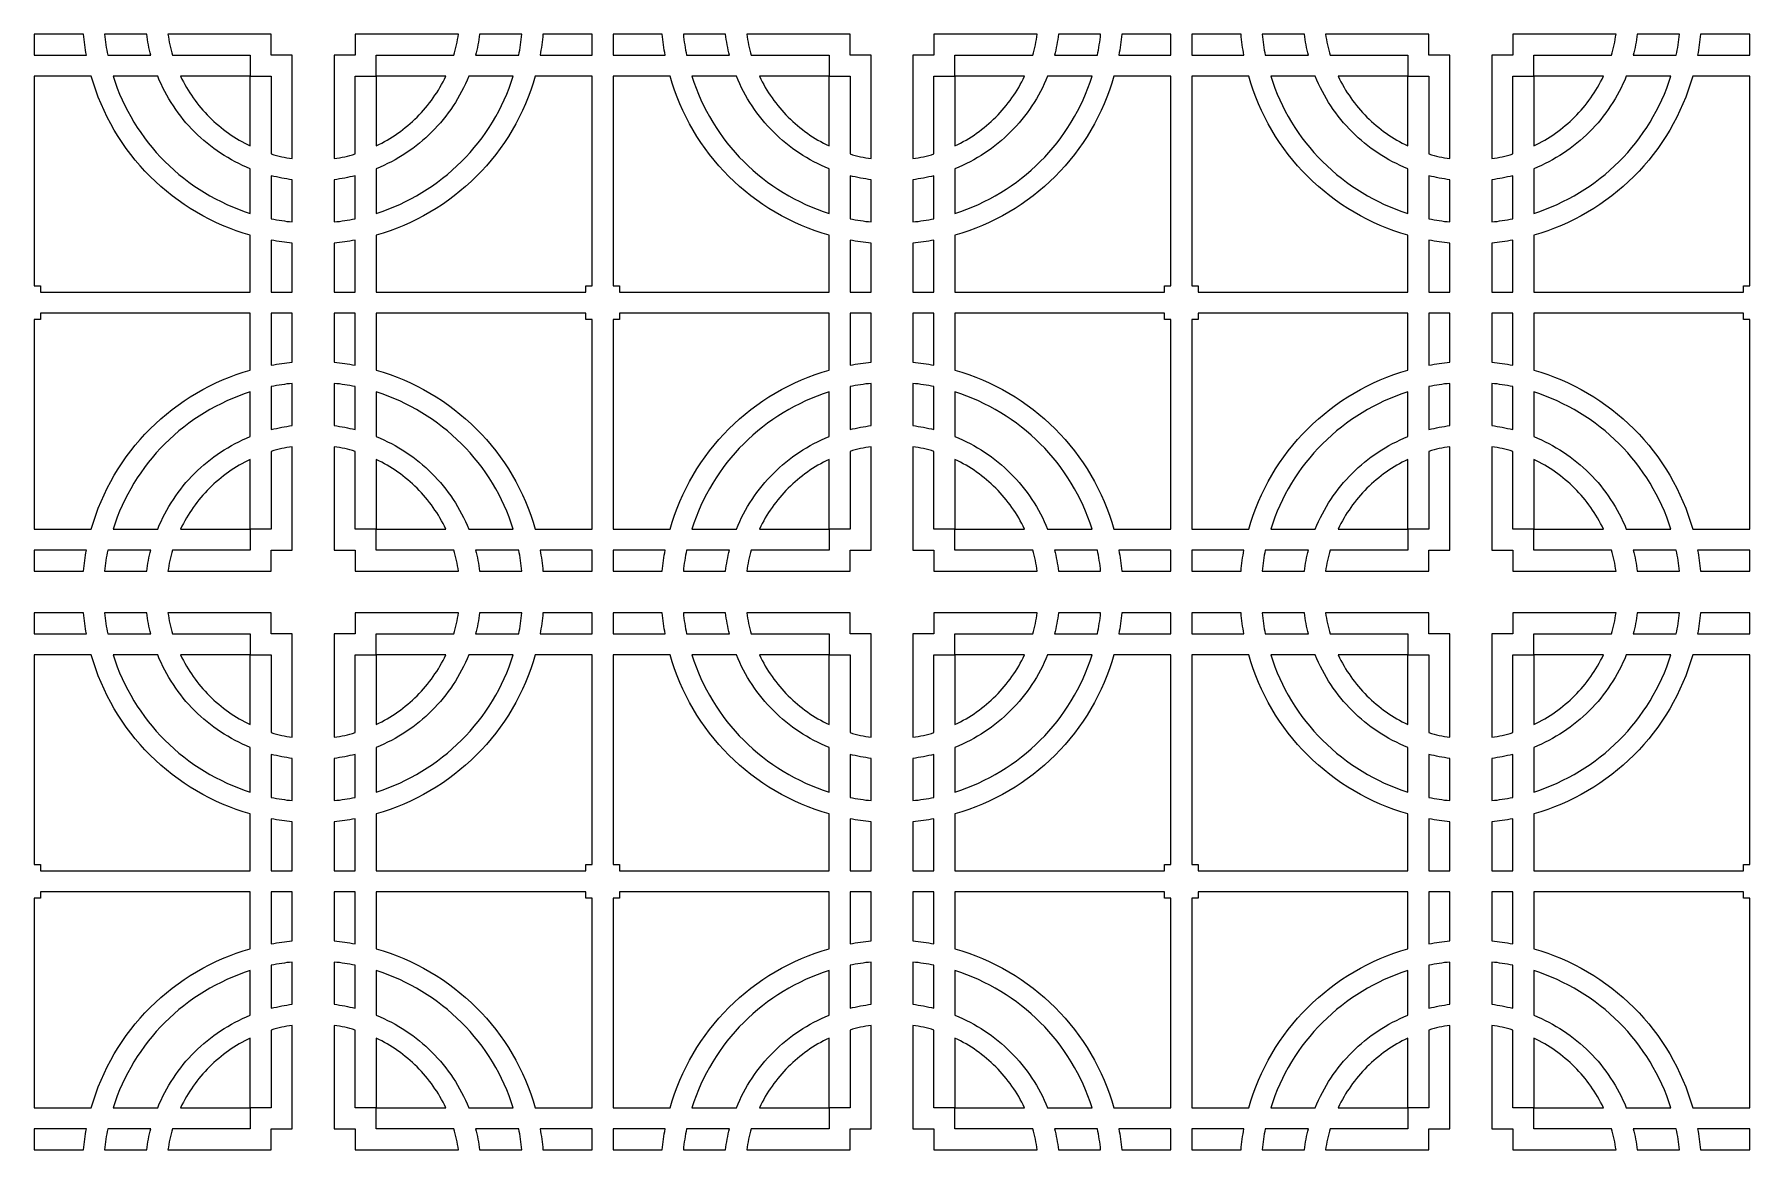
# Model space of a CAD drawing. Extents: x -89 to 89, y -48 to 48.
# Drawn here: x -89.45 to -48.55, y -27.1 to -0.5 of the extents above; entities that cross this region are included whole.
import ezdxf

# ---------------------------------------------------------------- set-up
doc = ezdxf.new("R2010")
doc.units = 0

msp = doc.modelspace()

# ---------------------------------------------------------------- linework, layer by layer
at = {"layer": 'MATERIAL3'}
for points in [[(-88.277226, -0.5), (-89.45, -0.5), (-89.45, -0.5), (-89.45, -1), (-89.45, -1), (-88.208327, -1), (-88.208327, -1, -0.0114755), (-88.248515, -0.750791, -0.0114755)], [(-87.698979, -1), (-86.672983, -1), (-86.672983, -1, -0.0159204), (-86.728767, -0.751523, -0.0159204), (-86.768627, -0.5), (-87.774937, -0.5), (-87.774937, -0.5, 0.0126495), (-87.743284, -0.750961, 0.0126495)], [(-83.8, -0.5), (-86.264102, -0.5), (-86.264102, -0.5, 0.0183026), (-86.218256, -0.752014, 0.0183026), (-86.154102, -1), (-84.3, -1), (-84.3, -1), (-84.3, -1.5), (-84.3, -1.5), (-83.8, -1.5), (-83.8, -1.5), (-83.8, -3.354102), (-83.8, -3.354102, 0.0183026), (-83.552014, -3.418256, 0.0183026), (-83.3, -3.464102), (-83.3, -1), (-83.3, -1), (-83.8, -1), (-83.8, -1), (-83.8, -0.5)], [(-81.3, -1.5), (-81.3, -1), (-81.3, -1), (-79.445898, -1), (-79.445898, -1, 0.0183026), (-79.381744, -0.752014, 0.0183026), (-79.335898, -0.5), (-81.8, -0.5), (-81.8, -0.5), (-81.8, -1), (-81.8, -1), (-82.3, -1), (-82.3, -1), (-82.3, -3.464102), (-82.3, -3.464102, 0.0183026), (-82.047986, -3.418256, 0.0183026), (-81.8, -3.354102), (-81.8, -1.5), (-81.8, -1.5), (-81.3, -1.5)], [(-77.825063, -0.5), (-78.831373, -0.5), (-78.831373, -0.5, -0.0159204), (-78.871233, -0.751523, -0.0159204), (-78.927017, -1), (-77.901021, -1), (-77.901021, -1, 0.0126495), (-77.856716, -0.750961, 0.0126495)], [(-77.391673, -1), (-76.15, -1), (-76.15, -1), (-76.15, -0.5), (-76.15, -0.5), (-77.322774, -0.5), (-77.322774, -0.5, -0.0114755), (-77.351485, -0.750791, -0.0114755)], [(-74.477226, -0.5), (-75.65, -0.5), (-75.65, -0.5), (-75.65, -1), (-75.65, -1), (-74.408327, -1), (-74.408327, -1, -0.0114755), (-74.448515, -0.750791, -0.0114755)], [(-73.898979, -1), (-72.872983, -1), (-72.872983, -1, -0.0159204), (-72.928767, -0.751523, -0.0159204), (-72.968627, -0.5), (-73.974937, -0.5), (-73.974937, -0.5, 0.0126495), (-73.943284, -0.750961, 0.0126495)], [(-70, -0.5), (-72.464102, -0.5), (-72.464102, -0.5, 0.0183026), (-72.418256, -0.752014, 0.0183026), (-72.354102, -1), (-70.5, -1), (-70.5, -1), (-70.5, -1.5), (-70.5, -1.5), (-70, -1.5), (-70, -1.5), (-70, -3.354102), (-70, -3.354102, 0.0183026), (-69.752014, -3.418256, 0.0183026), (-69.5, -3.464102), (-69.5, -1), (-69.5, -1), (-70, -1), (-70, -1), (-70, -0.5)], [(-67.5, -1.5), (-67.5, -1), (-67.5, -1), (-65.645898, -1), (-65.645898, -1, 0.0183026), (-65.581744, -0.752014, 0.0183026), (-65.535898, -0.5), (-68, -0.5), (-68, -0.5), (-68, -1), (-68, -1), (-68.5, -1), (-68.5, -1), (-68.5, -3.464102), (-68.5, -3.464102, 0.0183026), (-68.247986, -3.418256, 0.0183026), (-68, -3.354102), (-68, -1.5), (-68, -1.5), (-67.5, -1.5)], [(-64.025063, -0.5), (-65.031373, -0.5), (-65.031373, -0.5, -0.0159204), (-65.071233, -0.751523, -0.0159204), (-65.127017, -1), (-64.101021, -1), (-64.101021, -1, 0.0126495), (-64.056716, -0.750961, 0.0126495)], [(-63.591673, -1), (-62.35, -1), (-62.35, -1), (-62.35, -0.5), (-62.35, -0.5), (-63.522774, -0.5), (-63.522774, -0.5, -0.0114755), (-63.551485, -0.750791, -0.0114755)], [(-60.677226, -0.5), (-61.85, -0.5), (-61.85, -0.5), (-61.85, -1), (-61.85, -1), (-60.608327, -1), (-60.608327, -1, -0.0114755), (-60.648515, -0.750791, -0.0114755)], [(-60.098979, -1), (-59.072983, -1), (-59.072983, -1, -0.0159204), (-59.128767, -0.751523, -0.0159204), (-59.168627, -0.5), (-60.174937, -0.5), (-60.174937, -0.5, 0.0126495), (-60.143284, -0.750961, 0.0126495)], [(-56.2, -0.5), (-58.664102, -0.5), (-58.664102, -0.5, 0.0183026), (-58.618256, -0.752014, 0.0183026), (-58.554102, -1), (-56.7, -1), (-56.7, -1), (-56.7, -1.5), (-56.7, -1.5), (-56.2, -1.5), (-56.2, -1.5), (-56.2, -3.354102), (-56.2, -3.354102, 0.0183026), (-55.952014, -3.418256, 0.0183026), (-55.7, -3.464102), (-55.7, -1), (-55.7, -1), (-56.2, -1), (-56.2, -1), (-56.2, -0.5)], [(-53.7, -1.5), (-53.7, -1), (-53.7, -1), (-51.845898, -1), (-51.845898, -1, 0.0183026), (-51.781744, -0.752014, 0.0183026), (-51.735898, -0.5), (-54.2, -0.5), (-54.2, -0.5), (-54.2, -1), (-54.2, -1), (-54.7, -1), (-54.7, -1), (-54.7, -3.464102), (-54.7, -3.464102, 0.0183026), (-54.447986, -3.418256, 0.0183026), (-54.2, -3.354102), (-54.2, -1.5), (-54.2, -1.5), (-53.7, -1.5)], [(-50.225063, -0.5), (-51.231373, -0.5), (-51.231373, -0.5, -0.0159204), (-51.271233, -0.751523, -0.0159204), (-51.327017, -1), (-50.301021, -1), (-50.301021, -1, 0.0126495), (-50.256716, -0.750961, 0.0126495)], [(-49.791673, -1), (-48.55, -1), (-48.55, -1), (-48.55, -0.5), (-48.55, -0.5), (-49.722774, -0.5), (-49.722774, -0.5, -0.0114755), (-49.751485, -0.750791, -0.0114755)], [(-84.3, -5.291503, -0.127985), (-86.689087, -3.889087, -0.127985), (-88.091503, -1.5), (-89.45, -1.5), (-89.45, -1.5), (-89.45, -6.5), (-89.45, -6.5), (-89.3, -6.5), (-89.3, -6.5), (-89.3, -6.65), (-89.3, -6.65), (-84.3, -6.65), (-84.3, -6.65), (-84.3, -5.291503)], [(-84.3, -4.769696), (-84.3, -3.708099), (-84.3, -3.708099, -0.100588), (-85.628427, -2.828427, -0.100588), (-86.508099, -1.5), (-87.569696, -1.5), (-87.569696, -1.5, 0.120758), (-86.335534, -3.535534, 0.120758)], [(-84.3, -1.5), (-85.962278, -1.5), (-85.962278, -1.5, 0.0858316), (-85.274874, -2.474874, 0.0858316), (-84.3, -3.162278), (-84.3, -1.5)], [(-76.15, -1.5), (-77.508497, -1.5), (-77.508497, -1.5, -0.127985), (-78.910913, -3.889087, -0.127985), (-81.3, -5.291503), (-81.3, -6.65), (-81.3, -6.65), (-76.3, -6.65), (-76.3, -6.65), (-76.3, -6.5), (-76.3, -6.5), (-76.15, -6.5), (-76.15, -6.5), (-76.15, -1.5)], [(-81.3, -4.769696, 0.120758), (-79.264466, -3.535534, 0.120758), (-78.030304, -1.5), (-79.091901, -1.5), (-79.091901, -1.5, -0.100588), (-79.971573, -2.828427, -0.100588), (-81.3, -3.708099), (-81.3, -4.769696)], [(-81.3, -1.5), (-81.3, -3.162278), (-81.3, -3.162278, 0.0858316), (-80.325126, -2.474874, 0.0858316), (-79.637722, -1.5), (-81.3, -1.5)], [(-70.5, -5.291503, -0.127985), (-72.889087, -3.889087, -0.127985), (-74.291503, -1.5), (-75.65, -1.5), (-75.65, -1.5), (-75.65, -6.5), (-75.65, -6.5), (-75.5, -6.5), (-75.5, -6.5), (-75.5, -6.65), (-75.5, -6.65), (-70.5, -6.65), (-70.5, -6.65), (-70.5, -5.291503)], [(-70.5, -4.769696), (-70.5, -3.708099), (-70.5, -3.708099, -0.100588), (-71.828427, -2.828427, -0.100588), (-72.708099, -1.5), (-73.769696, -1.5), (-73.769696, -1.5, 0.120758), (-72.535534, -3.535534, 0.120758)], [(-70.5, -1.5), (-72.162278, -1.5), (-72.162278, -1.5, 0.0858316), (-71.474874, -2.474874, 0.0858316), (-70.5, -3.162278), (-70.5, -1.5)], [(-62.35, -1.5), (-63.708497, -1.5), (-63.708497, -1.5, -0.127985), (-65.110913, -3.889087, -0.127985), (-67.5, -5.291503), (-67.5, -6.65), (-67.5, -6.65), (-62.5, -6.65), (-62.5, -6.65), (-62.5, -6.5), (-62.5, -6.5), (-62.35, -6.5), (-62.35, -6.5), (-62.35, -1.5)], [(-67.5, -4.769696, 0.120758), (-65.464466, -3.535534, 0.120758), (-64.230304, -1.5), (-65.291901, -1.5), (-65.291901, -1.5, -0.100588), (-66.171573, -2.828427, -0.100588), (-67.5, -3.708099), (-67.5, -4.769696)], [(-67.5, -1.5), (-67.5, -3.162278), (-67.5, -3.162278, 0.0858316), (-66.525126, -2.474874, 0.0858316), (-65.837722, -1.5), (-67.5, -1.5)], [(-56.7, -5.291503, -0.127985), (-59.089087, -3.889087, -0.127985), (-60.491503, -1.5), (-61.85, -1.5), (-61.85, -1.5), (-61.85, -6.5), (-61.85, -6.5), (-61.7, -6.5), (-61.7, -6.5), (-61.7, -6.65), (-61.7, -6.65), (-56.7, -6.65), (-56.7, -6.65), (-56.7, -5.291503)], [(-56.7, -4.769696), (-56.7, -3.708099), (-56.7, -3.708099, -0.100588), (-58.028427, -2.828427, -0.100588), (-58.908099, -1.5), (-59.969696, -1.5), (-59.969696, -1.5, 0.120758), (-58.735534, -3.535534, 0.120758)], [(-56.7, -1.5), (-58.362278, -1.5), (-58.362278, -1.5, 0.0858316), (-57.674874, -2.474874, 0.0858316), (-56.7, -3.162278), (-56.7, -1.5)], [(-48.55, -1.5), (-49.908497, -1.5), (-49.908497, -1.5, -0.127985), (-51.310913, -3.889087, -0.127985), (-53.7, -5.291503), (-53.7, -6.65), (-53.7, -6.65), (-48.7, -6.65), (-48.7, -6.65), (-48.7, -6.5), (-48.7, -6.5), (-48.55, -6.5), (-48.55, -6.5), (-48.55, -1.5)], [(-53.7, -4.769696, 0.120758), (-51.664466, -3.535534, 0.120758), (-50.430304, -1.5), (-51.491901, -1.5), (-51.491901, -1.5, -0.100588), (-52.371573, -2.828427, -0.100588), (-53.7, -3.708099), (-53.7, -4.769696)], [(-53.7, -1.5), (-53.7, -3.162278), (-53.7, -3.162278, 0.0858316), (-52.725126, -2.474874, 0.0858316), (-52.037722, -1.5), (-53.7, -1.5)], [(-83.8, -3.872983), (-83.8, -4.898979), (-83.8, -4.898979, 0.0126495), (-83.550961, -4.943284, 0.0126495), (-83.3, -4.974937), (-83.3, -3.968627), (-83.3, -3.968627, -0.0159204), (-83.551523, -3.928767, -0.0159204)], [(-81.8, -4.898979), (-81.8, -3.872983), (-81.8, -3.872983, -0.0159204), (-82.048477, -3.928767, -0.0159204), (-82.3, -3.968627), (-82.3, -4.974937), (-82.3, -4.974937, 0.0126495), (-82.049039, -4.943284, 0.0126495)], [(-70, -3.872983), (-70, -4.898979), (-70, -4.898979, 0.0126495), (-69.750961, -4.943284, 0.0126495), (-69.5, -4.974937), (-69.5, -3.968627), (-69.5, -3.968627, -0.0159204), (-69.751523, -3.928767, -0.0159204)], [(-68, -4.898979), (-68, -3.872983), (-68, -3.872983, -0.0159204), (-68.248477, -3.928767, -0.0159204), (-68.5, -3.968627), (-68.5, -4.974937), (-68.5, -4.974937, 0.0126495), (-68.249039, -4.943284, 0.0126495)], [(-56.2, -3.872983), (-56.2, -4.898979), (-56.2, -4.898979, 0.0126495), (-55.950961, -4.943284, 0.0126495), (-55.7, -4.974937), (-55.7, -3.968627), (-55.7, -3.968627, -0.0159204), (-55.951523, -3.928767, -0.0159204)], [(-54.2, -4.898979), (-54.2, -3.872983), (-54.2, -3.872983, -0.0159204), (-54.448477, -3.928767, -0.0159204), (-54.7, -3.968627), (-54.7, -4.974937), (-54.7, -4.974937, 0.0126495), (-54.449039, -4.943284, 0.0126495)], [(-83.3, -6.65), (-83.3, -5.477226), (-83.3, -5.477226, -0.0114755), (-83.550791, -5.448515, -0.0114755), (-83.8, -5.408327), (-83.8, -6.65), (-83.8, -6.65), (-83.3, -6.65)], [(-81.8, -6.65), (-81.8, -5.408327), (-81.8, -5.408327, -0.0114755), (-82.049209, -5.448515, -0.0114755), (-82.3, -5.477226), (-82.3, -6.65), (-82.3, -6.65), (-81.8, -6.65)], [(-69.5, -6.65), (-69.5, -5.477226), (-69.5, -5.477226, -0.0114755), (-69.750791, -5.448515, -0.0114755), (-70, -5.408327), (-70, -6.65), (-70, -6.65), (-69.5, -6.65)], [(-68, -6.65), (-68, -5.408327), (-68, -5.408327, -0.0114755), (-68.249209, -5.448515, -0.0114755), (-68.5, -5.477226), (-68.5, -6.65), (-68.5, -6.65), (-68, -6.65)], [(-55.7, -6.65), (-55.7, -5.477226), (-55.7, -5.477226, -0.0114755), (-55.950791, -5.448515, -0.0114755), (-56.2, -5.408327), (-56.2, -6.65), (-56.2, -6.65), (-55.7, -6.65)], [(-54.2, -6.65), (-54.2, -5.408327), (-54.2, -5.408327, -0.0114755), (-54.449209, -5.448515, -0.0114755), (-54.7, -5.477226), (-54.7, -6.65), (-54.7, -6.65), (-54.2, -6.65)], [(-89.45, -12.3), (-88.091503, -12.3), (-88.091503, -12.3, -0.127985), (-86.689087, -9.910913, -0.127985), (-84.3, -8.508497), (-84.3, -7.15), (-84.3, -7.15), (-89.3, -7.15), (-89.3, -7.15), (-89.3, -7.3), (-89.3, -7.3), (-89.45, -7.3), (-89.45, -7.3), (-89.45, -12.3)], [(-83.8, -7.15), (-83.8, -8.391673), (-83.8, -8.391673, -0.0114755), (-83.550791, -8.351485, -0.0114755), (-83.3, -8.322774), (-83.3, -7.15), (-83.3, -7.15), (-83.8, -7.15)], [(-81.8, -8.391673), (-81.8, -7.15), (-81.8, -7.15), (-82.3, -7.15), (-82.3, -7.15), (-82.3, -8.322774), (-82.3, -8.322774, -0.0114755), (-82.049209, -8.351485, -0.0114755)], [(-81.3, -7.15), (-81.3, -8.508497), (-81.3, -8.508497, -0.127985), (-78.910913, -9.910913, -0.127985), (-77.508497, -12.3), (-76.15, -12.3), (-76.15, -12.3), (-76.15, -7.3), (-76.15, -7.3), (-76.3, -7.3), (-76.3, -7.3), (-76.3, -7.15), (-76.3, -7.15), (-81.3, -7.15)], [(-75.65, -12.3), (-74.291503, -12.3), (-74.291503, -12.3, -0.127985), (-72.889087, -9.910913, -0.127985), (-70.5, -8.508497), (-70.5, -7.15), (-70.5, -7.15), (-75.5, -7.15), (-75.5, -7.15), (-75.5, -7.3), (-75.5, -7.3), (-75.65, -7.3), (-75.65, -7.3), (-75.65, -12.3)], [(-70, -7.15), (-70, -8.391673), (-70, -8.391673, -0.0114755), (-69.750791, -8.351485, -0.0114755), (-69.5, -8.322774), (-69.5, -7.15), (-69.5, -7.15), (-70, -7.15)], [(-68, -8.391673), (-68, -7.15), (-68, -7.15), (-68.5, -7.15), (-68.5, -7.15), (-68.5, -8.322774), (-68.5, -8.322774, -0.0114755), (-68.249209, -8.351485, -0.0114755)], [(-67.5, -7.15), (-67.5, -8.508497), (-67.5, -8.508497, -0.127985), (-65.110913, -9.910913, -0.127985), (-63.708497, -12.3), (-62.35, -12.3), (-62.35, -12.3), (-62.35, -7.3), (-62.35, -7.3), (-62.5, -7.3), (-62.5, -7.3), (-62.5, -7.15), (-62.5, -7.15), (-67.5, -7.15)], [(-61.85, -12.3), (-60.491503, -12.3), (-60.491503, -12.3, -0.127985), (-59.089087, -9.910913, -0.127985), (-56.7, -8.508497), (-56.7, -7.15), (-56.7, -7.15), (-61.7, -7.15), (-61.7, -7.15), (-61.7, -7.3), (-61.7, -7.3), (-61.85, -7.3), (-61.85, -7.3), (-61.85, -12.3)], [(-56.2, -7.15), (-56.2, -8.391673), (-56.2, -8.391673, -0.0114755), (-55.950791, -8.351485, -0.0114755), (-55.7, -8.322774), (-55.7, -7.15), (-55.7, -7.15), (-56.2, -7.15)], [(-54.2, -8.391673), (-54.2, -7.15), (-54.2, -7.15), (-54.7, -7.15), (-54.7, -7.15), (-54.7, -8.322774), (-54.7, -8.322774, -0.0114755), (-54.449209, -8.351485, -0.0114755)], [(-53.7, -7.15), (-53.7, -8.508497), (-53.7, -8.508497, -0.127985), (-51.310913, -9.910913, -0.127985), (-49.908497, -12.3), (-48.55, -12.3), (-48.55, -12.3), (-48.55, -7.3), (-48.55, -7.3), (-48.7, -7.3), (-48.7, -7.3), (-48.7, -7.15), (-48.7, -7.15), (-53.7, -7.15)], [(-83.3, -9.831373), (-83.3, -8.825063), (-83.3, -8.825063, 0.0126495), (-83.550961, -8.856716, 0.0126495), (-83.8, -8.901021), (-83.8, -9.927017), (-83.8, -9.927017, -0.0159204), (-83.551523, -9.871233, -0.0159204)], [(-82.3, -8.825063), (-82.3, -9.831373), (-82.3, -9.831373, -0.0159204), (-82.048477, -9.871233, -0.0159204), (-81.8, -9.927017), (-81.8, -8.901021), (-81.8, -8.901021, 0.0126495), (-82.049039, -8.856716, 0.0126495)], [(-69.5, -9.831373), (-69.5, -8.825063), (-69.5, -8.825063, 0.0126495), (-69.750961, -8.856716, 0.0126495), (-70, -8.901021), (-70, -9.927017), (-70, -9.927017, -0.0159204), (-69.751523, -9.871233, -0.0159204)], [(-68.5, -8.825063), (-68.5, -9.831373), (-68.5, -9.831373, -0.0159204), (-68.248477, -9.871233, -0.0159204), (-68, -9.927017), (-68, -8.901021), (-68, -8.901021, 0.0126495), (-68.249039, -8.856716, 0.0126495)], [(-55.7, -9.831373), (-55.7, -8.825063), (-55.7, -8.825063, 0.0126495), (-55.950961, -8.856716, 0.0126495), (-56.2, -8.901021), (-56.2, -9.927017), (-56.2, -9.927017, -0.0159204), (-55.951523, -9.871233, -0.0159204)], [(-54.7, -8.825063), (-54.7, -9.831373), (-54.7, -9.831373, -0.0159204), (-54.448477, -9.871233, -0.0159204), (-54.2, -9.927017), (-54.2, -8.901021), (-54.2, -8.901021, 0.0126495), (-54.449039, -8.856716, 0.0126495)], [(-86.508099, -12.3, -0.100588), (-85.628427, -10.971573, -0.100588), (-84.3, -10.091901), (-84.3, -9.030304), (-84.3, -9.030304, 0.120758), (-86.335534, -10.264466, 0.120758), (-87.569696, -12.3), (-86.508099, -12.3)], [(-81.3, -10.091901, -0.100588), (-79.971573, -10.971573, -0.100588), (-79.091901, -12.3), (-78.030304, -12.3), (-78.030304, -12.3, 0.120758), (-79.264466, -10.264466, 0.120758), (-81.3, -9.030304), (-81.3, -10.091901)], [(-72.708099, -12.3, -0.100588), (-71.828427, -10.971573, -0.100588), (-70.5, -10.091901), (-70.5, -9.030304), (-70.5, -9.030304, 0.120758), (-72.535534, -10.264466, 0.120758), (-73.769696, -12.3), (-72.708099, -12.3)], [(-67.5, -10.091901, -0.100588), (-66.171573, -10.971573, -0.100588), (-65.291901, -12.3), (-64.230304, -12.3), (-64.230304, -12.3, 0.120758), (-65.464466, -10.264466, 0.120758), (-67.5, -9.030304), (-67.5, -10.091901)], [(-58.908099, -12.3, -0.100588), (-58.028427, -10.971573, -0.100588), (-56.7, -10.091901), (-56.7, -9.030304), (-56.7, -9.030304, 0.120758), (-58.735534, -10.264466, 0.120758), (-59.969696, -12.3), (-58.908099, -12.3)], [(-53.7, -10.091901, -0.100588), (-52.371573, -10.971573, -0.100588), (-51.491901, -12.3), (-50.430304, -12.3), (-50.430304, -12.3, 0.120758), (-51.664466, -10.264466, 0.120758), (-53.7, -9.030304), (-53.7, -10.091901)], [(-83.3, -12.8), (-83.3, -10.335898), (-83.3, -10.335898, 0.0183026), (-83.552014, -10.381744, 0.0183026), (-83.8, -10.445898), (-83.8, -12.3), (-83.8, -12.3), (-84.3, -12.3), (-84.3, -12.3), (-84.3, -12.8), (-84.3, -12.8), (-86.154102, -12.8), (-86.154102, -12.8, 0.0183026), (-86.218256, -13.047986, 0.0183026), (-86.264102, -13.3), (-83.8, -13.3), (-83.8, -13.3), (-83.8, -12.8), (-83.8, -12.8), (-83.3, -12.8)], [(-81.8, -13.3), (-79.335898, -13.3), (-79.335898, -13.3, 0.0183026), (-79.381744, -13.047986, 0.0183026), (-79.445898, -12.8), (-81.3, -12.8), (-81.3, -12.8), (-81.3, -12.3), (-81.3, -12.3), (-81.8, -12.3), (-81.8, -12.3), (-81.8, -10.445898), (-81.8, -10.445898, 0.0183026), (-82.047986, -10.381744, 0.0183026), (-82.3, -10.335898), (-82.3, -12.8), (-82.3, -12.8), (-81.8, -12.8), (-81.8, -12.8), (-81.8, -13.3)], [(-69.5, -12.8), (-69.5, -10.335898), (-69.5, -10.335898, 0.0183026), (-69.752014, -10.381744, 0.0183026), (-70, -10.445898), (-70, -12.3), (-70, -12.3), (-70.5, -12.3), (-70.5, -12.3), (-70.5, -12.8), (-70.5, -12.8), (-72.354102, -12.8), (-72.354102, -12.8, 0.0183026), (-72.418256, -13.047986, 0.0183026), (-72.464102, -13.3), (-70, -13.3), (-70, -13.3), (-70, -12.8), (-70, -12.8), (-69.5, -12.8)], [(-68, -13.3), (-65.535898, -13.3), (-65.535898, -13.3, 0.0183026), (-65.581744, -13.047986, 0.0183026), (-65.645898, -12.8), (-67.5, -12.8), (-67.5, -12.8), (-67.5, -12.3), (-67.5, -12.3), (-68, -12.3), (-68, -12.3), (-68, -10.445898), (-68, -10.445898, 0.0183026), (-68.247986, -10.381744, 0.0183026), (-68.5, -10.335898), (-68.5, -12.8), (-68.5, -12.8), (-68, -12.8), (-68, -12.8), (-68, -13.3)], [(-55.7, -12.8), (-55.7, -10.335898), (-55.7, -10.335898, 0.0183026), (-55.952014, -10.381744, 0.0183026), (-56.2, -10.445898), (-56.2, -12.3), (-56.2, -12.3), (-56.7, -12.3), (-56.7, -12.3), (-56.7, -12.8), (-56.7, -12.8), (-58.554102, -12.8), (-58.554102, -12.8, 0.0183026), (-58.618256, -13.047986, 0.0183026), (-58.664102, -13.3), (-56.2, -13.3), (-56.2, -13.3), (-56.2, -12.8), (-56.2, -12.8), (-55.7, -12.8)], [(-54.2, -13.3), (-51.735898, -13.3), (-51.735898, -13.3, 0.0183026), (-51.781744, -13.047986, 0.0183026), (-51.845898, -12.8), (-53.7, -12.8), (-53.7, -12.8), (-53.7, -12.3), (-53.7, -12.3), (-54.2, -12.3), (-54.2, -12.3), (-54.2, -10.445898), (-54.2, -10.445898, 0.0183026), (-54.447986, -10.381744, 0.0183026), (-54.7, -10.335898), (-54.7, -12.8), (-54.7, -12.8), (-54.2, -12.8), (-54.2, -12.8), (-54.2, -13.3)], [(-84.3, -12.3), (-84.3, -10.637722), (-84.3, -10.637722, 0.0858316), (-85.274874, -11.325126, 0.0858316), (-85.962278, -12.3), (-84.3, -12.3)], [(-81.3, -12.3), (-79.637722, -12.3), (-79.637722, -12.3, 0.0858316), (-80.325126, -11.325126, 0.0858316), (-81.3, -10.637722), (-81.3, -12.3)], [(-70.5, -12.3), (-70.5, -10.637722), (-70.5, -10.637722, 0.0858316), (-71.474874, -11.325126, 0.0858316), (-72.162278, -12.3), (-70.5, -12.3)], [(-67.5, -12.3), (-65.837722, -12.3), (-65.837722, -12.3, 0.0858316), (-66.525126, -11.325126, 0.0858316), (-67.5, -10.637722), (-67.5, -12.3)], [(-56.7, -12.3), (-56.7, -10.637722), (-56.7, -10.637722, 0.0858316), (-57.674874, -11.325126, 0.0858316), (-58.362278, -12.3), (-56.7, -12.3)], [(-53.7, -12.3), (-52.037722, -12.3), (-52.037722, -12.3, 0.0858316), (-52.725126, -11.325126, 0.0858316), (-53.7, -10.637722), (-53.7, -12.3)], [(-88.208327, -12.8), (-89.45, -12.8), (-89.45, -12.8), (-89.45, -13.3), (-89.45, -13.3), (-88.277226, -13.3), (-88.277226, -13.3, -0.0114755), (-88.248515, -13.049209, -0.0114755)], [(-87.774937, -13.3), (-86.768627, -13.3), (-86.768627, -13.3, -0.0159204), (-86.728767, -13.048477, -0.0159204), (-86.672983, -12.8), (-87.698979, -12.8), (-87.698979, -12.8, 0.0126495), (-87.743284, -13.049039, 0.0126495)], [(-78.831373, -13.3), (-77.825063, -13.3), (-77.825063, -13.3, 0.0126495), (-77.856716, -13.049039, 0.0126495), (-77.901021, -12.8), (-78.927017, -12.8), (-78.927017, -12.8, -0.0159204), (-78.871233, -13.048477, -0.0159204)], [(-76.15, -12.8), (-77.391673, -12.8), (-77.391673, -12.8, -0.0114755), (-77.351485, -13.049209, -0.0114755), (-77.322774, -13.3), (-76.15, -13.3), (-76.15, -13.3), (-76.15, -12.8)], [(-74.408327, -12.8), (-75.65, -12.8), (-75.65, -12.8), (-75.65, -13.3), (-75.65, -13.3), (-74.477226, -13.3), (-74.477226, -13.3, -0.0114755), (-74.448515, -13.049209, -0.0114755)], [(-73.974937, -13.3), (-72.968627, -13.3), (-72.968627, -13.3, -0.0159204), (-72.928767, -13.048477, -0.0159204), (-72.872983, -12.8), (-73.898979, -12.8), (-73.898979, -12.8, 0.0126495), (-73.943284, -13.049039, 0.0126495)], [(-65.031373, -13.3), (-64.025063, -13.3), (-64.025063, -13.3, 0.0126495), (-64.056716, -13.049039, 0.0126495), (-64.101021, -12.8), (-65.127017, -12.8), (-65.127017, -12.8, -0.0159204), (-65.071233, -13.048477, -0.0159204)], [(-62.35, -12.8), (-63.591673, -12.8), (-63.591673, -12.8, -0.0114755), (-63.551485, -13.049209, -0.0114755), (-63.522774, -13.3), (-62.35, -13.3), (-62.35, -13.3), (-62.35, -12.8)], [(-60.608327, -12.8), (-61.85, -12.8), (-61.85, -12.8), (-61.85, -13.3), (-61.85, -13.3), (-60.677226, -13.3), (-60.677226, -13.3, -0.0114755), (-60.648515, -13.049209, -0.0114755)], [(-60.174937, -13.3), (-59.168627, -13.3), (-59.168627, -13.3, -0.0159204), (-59.128767, -13.048477, -0.0159204), (-59.072983, -12.8), (-60.098979, -12.8), (-60.098979, -12.8, 0.0126495), (-60.143284, -13.049039, 0.0126495)], [(-51.231373, -13.3), (-50.225063, -13.3), (-50.225063, -13.3, 0.0126495), (-50.256716, -13.049039, 0.0126495), (-50.301021, -12.8), (-51.327017, -12.8), (-51.327017, -12.8, -0.0159204), (-51.271233, -13.048477, -0.0159204)], [(-48.55, -12.8), (-49.791673, -12.8), (-49.791673, -12.8, -0.0114755), (-49.751485, -13.049209, -0.0114755), (-49.722774, -13.3), (-48.55, -13.3), (-48.55, -13.3), (-48.55, -12.8)], [(-88.277226, -14.3), (-89.45, -14.3), (-89.45, -14.3), (-89.45, -14.8), (-89.45, -14.8), (-88.208327, -14.8), (-88.208327, -14.8, -0.0114755), (-88.248515, -14.550791, -0.0114755)], [(-87.698979, -14.8), (-86.672983, -14.8), (-86.672983, -14.8, -0.0159204), (-86.728767, -14.551523, -0.0159204), (-86.768627, -14.3), (-87.774937, -14.3), (-87.774937, -14.3, 0.0126495), (-87.743284, -14.550961, 0.0126495)], [(-83.8, -14.3), (-86.264102, -14.3), (-86.264102, -14.3, 0.0183026), (-86.218256, -14.552014, 0.0183026), (-86.154102, -14.8), (-84.3, -14.8), (-84.3, -14.8), (-84.3, -15.3), (-84.3, -15.3), (-83.8, -15.3), (-83.8, -15.3), (-83.8, -17.154102), (-83.8, -17.154102, 0.0183026), (-83.552014, -17.218256, 0.0183026), (-83.3, -17.264102), (-83.3, -14.8), (-83.3, -14.8), (-83.8, -14.8), (-83.8, -14.8), (-83.8, -14.3)], [(-81.3, -15.3), (-81.3, -14.8), (-81.3, -14.8), (-79.445898, -14.8), (-79.445898, -14.8, 0.0183026), (-79.381744, -14.552014, 0.0183026), (-79.335898, -14.3), (-81.8, -14.3), (-81.8, -14.3), (-81.8, -14.8), (-81.8, -14.8), (-82.3, -14.8), (-82.3, -14.8), (-82.3, -17.264102), (-82.3, -17.264102, 0.0183026), (-82.047986, -17.218256, 0.0183026), (-81.8, -17.154102), (-81.8, -15.3), (-81.8, -15.3), (-81.3, -15.3)], [(-77.825063, -14.3), (-78.831373, -14.3), (-78.831373, -14.3, -0.0159204), (-78.871233, -14.551523, -0.0159204), (-78.927017, -14.8), (-77.901021, -14.8), (-77.901021, -14.8, 0.0126495), (-77.856716, -14.550961, 0.0126495)], [(-77.391673, -14.8), (-76.15, -14.8), (-76.15, -14.8), (-76.15, -14.3), (-76.15, -14.3), (-77.322774, -14.3), (-77.322774, -14.3, -0.0114755), (-77.351485, -14.550791, -0.0114755)], [(-74.477226, -14.3), (-75.65, -14.3), (-75.65, -14.3), (-75.65, -14.8), (-75.65, -14.8), (-74.408327, -14.8), (-74.408327, -14.8, -0.0114755), (-74.448515, -14.550791, -0.0114755)], [(-73.898979, -14.8), (-72.872983, -14.8), (-72.872983, -14.8, -0.0159204), (-72.928767, -14.551523, -0.0159204), (-72.968627, -14.3), (-73.974937, -14.3), (-73.974937, -14.3, 0.0126495), (-73.943284, -14.550961, 0.0126495)], [(-70, -14.3), (-72.464102, -14.3), (-72.464102, -14.3, 0.0183026), (-72.418256, -14.552014, 0.0183026), (-72.354102, -14.8), (-70.5, -14.8), (-70.5, -14.8), (-70.5, -15.3), (-70.5, -15.3), (-70, -15.3), (-70, -15.3), (-70, -17.154102), (-70, -17.154102, 0.0183026), (-69.752014, -17.218256, 0.0183026), (-69.5, -17.264102), (-69.5, -14.8), (-69.5, -14.8), (-70, -14.8), (-70, -14.8), (-70, -14.3)], [(-67.5, -15.3), (-67.5, -14.8), (-67.5, -14.8), (-65.645898, -14.8), (-65.645898, -14.8, 0.0183026), (-65.581744, -14.552014, 0.0183026), (-65.535898, -14.3), (-68, -14.3), (-68, -14.3), (-68, -14.8), (-68, -14.8), (-68.5, -14.8), (-68.5, -14.8), (-68.5, -17.264102), (-68.5, -17.264102, 0.0183026), (-68.247986, -17.218256, 0.0183026), (-68, -17.154102), (-68, -15.3), (-68, -15.3), (-67.5, -15.3)], [(-64.025063, -14.3), (-65.031373, -14.3), (-65.031373, -14.3, -0.0159204), (-65.071233, -14.551523, -0.0159204), (-65.127017, -14.8), (-64.101021, -14.8), (-64.101021, -14.8, 0.0126495), (-64.056716, -14.550961, 0.0126495)], [(-63.591673, -14.8), (-62.35, -14.8), (-62.35, -14.8), (-62.35, -14.3), (-62.35, -14.3), (-63.522774, -14.3), (-63.522774, -14.3, -0.0114755), (-63.551485, -14.550791, -0.0114755)], [(-60.677226, -14.3), (-61.85, -14.3), (-61.85, -14.3), (-61.85, -14.8), (-61.85, -14.8), (-60.608327, -14.8), (-60.608327, -14.8, -0.0114755), (-60.648515, -14.550791, -0.0114755)], [(-60.098979, -14.8), (-59.072983, -14.8), (-59.072983, -14.8, -0.0159204), (-59.128767, -14.551523, -0.0159204), (-59.168627, -14.3), (-60.174937, -14.3), (-60.174937, -14.3, 0.0126495), (-60.143284, -14.550961, 0.0126495)], [(-56.2, -14.3), (-58.664102, -14.3), (-58.664102, -14.3, 0.0183026), (-58.618256, -14.552014, 0.0183026), (-58.554102, -14.8), (-56.7, -14.8), (-56.7, -14.8), (-56.7, -15.3), (-56.7, -15.3), (-56.2, -15.3), (-56.2, -15.3), (-56.2, -17.154102), (-56.2, -17.154102, 0.0183026), (-55.952014, -17.218256, 0.0183026), (-55.7, -17.264102), (-55.7, -14.8), (-55.7, -14.8), (-56.2, -14.8), (-56.2, -14.8), (-56.2, -14.3)], [(-53.7, -15.3), (-53.7, -14.8), (-53.7, -14.8), (-51.845898, -14.8), (-51.845898, -14.8, 0.0183026), (-51.781744, -14.552014, 0.0183026), (-51.735898, -14.3), (-54.2, -14.3), (-54.2, -14.3), (-54.2, -14.8), (-54.2, -14.8), (-54.7, -14.8), (-54.7, -14.8), (-54.7, -17.264102), (-54.7, -17.264102, 0.0183026), (-54.447986, -17.218256, 0.0183026), (-54.2, -17.154102), (-54.2, -15.3), (-54.2, -15.3), (-53.7, -15.3)], [(-50.225063, -14.3), (-51.231373, -14.3), (-51.231373, -14.3, -0.0159204), (-51.271233, -14.551523, -0.0159204), (-51.327017, -14.8), (-50.301021, -14.8), (-50.301021, -14.8, 0.0126495), (-50.256716, -14.550961, 0.0126495)], [(-49.791673, -14.8), (-48.55, -14.8), (-48.55, -14.8), (-48.55, -14.3), (-48.55, -14.3), (-49.722774, -14.3), (-49.722774, -14.3, -0.0114755), (-49.751485, -14.550791, -0.0114755)], [(-84.3, -19.091503, -0.127985), (-86.689087, -17.689087, -0.127985), (-88.091503, -15.3), (-89.45, -15.3), (-89.45, -15.3), (-89.45, -20.3), (-89.45, -20.3), (-89.3, -20.3), (-89.3, -20.3), (-89.3, -20.45), (-89.3, -20.45), (-84.3, -20.45), (-84.3, -20.45), (-84.3, -19.091503)], [(-84.3, -18.569696), (-84.3, -17.508099), (-84.3, -17.508099, -0.100588), (-85.628427, -16.628427, -0.100588), (-86.508099, -15.3), (-87.569696, -15.3), (-87.569696, -15.3, 0.120758), (-86.335534, -17.335534, 0.120758)], [(-84.3, -15.3), (-85.962278, -15.3), (-85.962278, -15.3, 0.0858316), (-85.274874, -16.274874, 0.0858316), (-84.3, -16.962278), (-84.3, -15.3)], [(-81.3, -15.3), (-81.3, -16.962278), (-81.3, -16.962278, 0.0858316), (-80.325126, -16.274874, 0.0858316), (-79.637722, -15.3), (-81.3, -15.3)], [(-81.3, -18.569696, 0.120758), (-79.264466, -17.335534, 0.120758), (-78.030304, -15.3), (-79.091901, -15.3), (-79.091901, -15.3, -0.100588), (-79.971573, -16.628427, -0.100588), (-81.3, -17.508099), (-81.3, -18.569696)], [(-76.15, -15.3), (-77.508497, -15.3), (-77.508497, -15.3, -0.127985), (-78.910913, -17.689087, -0.127985), (-81.3, -19.091503), (-81.3, -20.45), (-81.3, -20.45), (-76.3, -20.45), (-76.3, -20.45), (-76.3, -20.3), (-76.3, -20.3), (-76.15, -20.3), (-76.15, -20.3), (-76.15, -15.3)], [(-70.5, -19.091503, -0.127985), (-72.889087, -17.689087, -0.127985), (-74.291503, -15.3), (-75.65, -15.3), (-75.65, -15.3), (-75.65, -20.3), (-75.65, -20.3), (-75.5, -20.3), (-75.5, -20.3), (-75.5, -20.45), (-75.5, -20.45), (-70.5, -20.45), (-70.5, -20.45), (-70.5, -19.091503)], [(-70.5, -18.569696), (-70.5, -17.508099), (-70.5, -17.508099, -0.100588), (-71.828427, -16.628427, -0.100588), (-72.708099, -15.3), (-73.769696, -15.3), (-73.769696, -15.3, 0.120758), (-72.535534, -17.335534, 0.120758)], [(-70.5, -15.3), (-72.162278, -15.3), (-72.162278, -15.3, 0.0858316), (-71.474874, -16.274874, 0.0858316), (-70.5, -16.962278), (-70.5, -15.3)], [(-67.5, -15.3), (-67.5, -16.962278), (-67.5, -16.962278, 0.0858316), (-66.525126, -16.274874, 0.0858316), (-65.837722, -15.3), (-67.5, -15.3)], [(-67.5, -18.569696, 0.120758), (-65.464466, -17.335534, 0.120758), (-64.230304, -15.3), (-65.291901, -15.3), (-65.291901, -15.3, -0.100588), (-66.171573, -16.628427, -0.100588), (-67.5, -17.508099), (-67.5, -18.569696)], [(-62.35, -15.3), (-63.708497, -15.3), (-63.708497, -15.3, -0.127985), (-65.110913, -17.689087, -0.127985), (-67.5, -19.091503), (-67.5, -20.45), (-67.5, -20.45), (-62.5, -20.45), (-62.5, -20.45), (-62.5, -20.3), (-62.5, -20.3), (-62.35, -20.3), (-62.35, -20.3), (-62.35, -15.3)], [(-56.7, -19.091503, -0.127985), (-59.089087, -17.689087, -0.127985), (-60.491503, -15.3), (-61.85, -15.3), (-61.85, -15.3), (-61.85, -20.3), (-61.85, -20.3), (-61.7, -20.3), (-61.7, -20.3), (-61.7, -20.45), (-61.7, -20.45), (-56.7, -20.45), (-56.7, -20.45), (-56.7, -19.091503)], [(-56.7, -18.569696), (-56.7, -17.508099), (-56.7, -17.508099, -0.100588), (-58.028427, -16.628427, -0.100588), (-58.908099, -15.3), (-59.969696, -15.3), (-59.969696, -15.3, 0.120758), (-58.735534, -17.335534, 0.120758)], [(-56.7, -15.3), (-58.362278, -15.3), (-58.362278, -15.3, 0.0858316), (-57.674874, -16.274874, 0.0858316), (-56.7, -16.962278), (-56.7, -15.3)], [(-53.7, -15.3), (-53.7, -16.962278), (-53.7, -16.962278, 0.0858316), (-52.725126, -16.274874, 0.0858316), (-52.037722, -15.3), (-53.7, -15.3)], [(-53.7, -18.569696, 0.120758), (-51.664466, -17.335534, 0.120758), (-50.430304, -15.3), (-51.491901, -15.3), (-51.491901, -15.3, -0.100588), (-52.371573, -16.628427, -0.100588), (-53.7, -17.508099), (-53.7, -18.569696)], [(-48.55, -15.3), (-49.908497, -15.3), (-49.908497, -15.3, -0.127985), (-51.310913, -17.689087, -0.127985), (-53.7, -19.091503), (-53.7, -20.45), (-53.7, -20.45), (-48.7, -20.45), (-48.7, -20.45), (-48.7, -20.3), (-48.7, -20.3), (-48.55, -20.3), (-48.55, -20.3), (-48.55, -15.3)], [(-83.8, -17.672983), (-83.8, -18.698979), (-83.8, -18.698979, 0.0126495), (-83.550961, -18.743284, 0.0126495), (-83.3, -18.774937), (-83.3, -17.768627), (-83.3, -17.768627, -0.0159204), (-83.551523, -17.728767, -0.0159204)], [(-81.8, -18.698979), (-81.8, -17.672983), (-81.8, -17.672983, -0.0159204), (-82.048477, -17.728767, -0.0159204), (-82.3, -17.768627), (-82.3, -18.774937), (-82.3, -18.774937, 0.0126495), (-82.049039, -18.743284, 0.0126495)], [(-70, -17.672983), (-70, -18.698979), (-70, -18.698979, 0.0126495), (-69.750961, -18.743284, 0.0126495), (-69.5, -18.774937), (-69.5, -17.768627), (-69.5, -17.768627, -0.0159204), (-69.751523, -17.728767, -0.0159204)], [(-68, -18.698979), (-68, -17.672983), (-68, -17.672983, -0.0159204), (-68.248477, -17.728767, -0.0159204), (-68.5, -17.768627), (-68.5, -18.774937), (-68.5, -18.774937, 0.0126495), (-68.249039, -18.743284, 0.0126495)], [(-56.2, -17.672983), (-56.2, -18.698979), (-56.2, -18.698979, 0.0126495), (-55.950961, -18.743284, 0.0126495), (-55.7, -18.774937), (-55.7, -17.768627), (-55.7, -17.768627, -0.0159204), (-55.951523, -17.728767, -0.0159204)], [(-54.2, -18.698979), (-54.2, -17.672983), (-54.2, -17.672983, -0.0159204), (-54.448477, -17.728767, -0.0159204), (-54.7, -17.768627), (-54.7, -18.774937), (-54.7, -18.774937, 0.0126495), (-54.449039, -18.743284, 0.0126495)], [(-83.3, -20.45), (-83.3, -19.277226), (-83.3, -19.277226, -0.0114755), (-83.550791, -19.248515, -0.0114755), (-83.8, -19.208327), (-83.8, -20.45), (-83.8, -20.45), (-83.3, -20.45)], [(-81.8, -20.45), (-81.8, -19.208327), (-81.8, -19.208327, -0.0114755), (-82.049209, -19.248515, -0.0114755), (-82.3, -19.277226), (-82.3, -20.45), (-82.3, -20.45), (-81.8, -20.45)], [(-69.5, -20.45), (-69.5, -19.277226), (-69.5, -19.277226, -0.0114755), (-69.750791, -19.248515, -0.0114755), (-70, -19.208327), (-70, -20.45), (-70, -20.45), (-69.5, -20.45)], [(-68, -20.45), (-68, -19.208327), (-68, -19.208327, -0.0114755), (-68.249209, -19.248515, -0.0114755), (-68.5, -19.277226), (-68.5, -20.45), (-68.5, -20.45), (-68, -20.45)], [(-55.7, -20.45), (-55.7, -19.277226), (-55.7, -19.277226, -0.0114755), (-55.950791, -19.248515, -0.0114755), (-56.2, -19.208327), (-56.2, -20.45), (-56.2, -20.45), (-55.7, -20.45)], [(-54.2, -20.45), (-54.2, -19.208327), (-54.2, -19.208327, -0.0114755), (-54.449209, -19.248515, -0.0114755), (-54.7, -19.277226), (-54.7, -20.45), (-54.7, -20.45), (-54.2, -20.45)], [(-89.45, -26.1), (-88.091503, -26.1), (-88.091503, -26.1, -0.127985), (-86.689087, -23.710913, -0.127985), (-84.3, -22.308497), (-84.3, -20.95), (-84.3, -20.95), (-89.3, -20.95), (-89.3, -20.95), (-89.3, -21.1), (-89.3, -21.1), (-89.45, -21.1), (-89.45, -21.1), (-89.45, -26.1)], [(-83.8, -20.95), (-83.8, -22.191673), (-83.8, -22.191673, -0.0114755), (-83.550791, -22.151485, -0.0114755), (-83.3, -22.122774), (-83.3, -20.95), (-83.3, -20.95), (-83.8, -20.95)], [(-81.8, -22.191673), (-81.8, -20.95), (-81.8, -20.95), (-82.3, -20.95), (-82.3, -20.95), (-82.3, -22.122774), (-82.3, -22.122774, -0.0114755), (-82.049209, -22.151485, -0.0114755)], [(-81.3, -20.95), (-81.3, -22.308497), (-81.3, -22.308497, -0.127985), (-78.910913, -23.710913, -0.127985), (-77.508497, -26.1), (-76.15, -26.1), (-76.15, -26.1), (-76.15, -21.1), (-76.15, -21.1), (-76.3, -21.1), (-76.3, -21.1), (-76.3, -20.95), (-76.3, -20.95), (-81.3, -20.95)], [(-75.65, -26.1), (-74.291503, -26.1), (-74.291503, -26.1, -0.127985), (-72.889087, -23.710913, -0.127985), (-70.5, -22.308497), (-70.5, -20.95), (-70.5, -20.95), (-75.5, -20.95), (-75.5, -20.95), (-75.5, -21.1), (-75.5, -21.1), (-75.65, -21.1), (-75.65, -21.1), (-75.65, -26.1)], [(-70, -20.95), (-70, -22.191673), (-70, -22.191673, -0.0114755), (-69.750791, -22.151485, -0.0114755), (-69.5, -22.122774), (-69.5, -20.95), (-69.5, -20.95), (-70, -20.95)], [(-68, -22.191673), (-68, -20.95), (-68, -20.95), (-68.5, -20.95), (-68.5, -20.95), (-68.5, -22.122774), (-68.5, -22.122774, -0.0114755), (-68.249209, -22.151485, -0.0114755)], [(-67.5, -20.95), (-67.5, -22.308497), (-67.5, -22.308497, -0.127985), (-65.110913, -23.710913, -0.127985), (-63.708497, -26.1), (-62.35, -26.1), (-62.35, -26.1), (-62.35, -21.1), (-62.35, -21.1), (-62.5, -21.1), (-62.5, -21.1), (-62.5, -20.95), (-62.5, -20.95), (-67.5, -20.95)], [(-61.85, -26.1), (-60.491503, -26.1), (-60.491503, -26.1, -0.127985), (-59.089087, -23.710913, -0.127985), (-56.7, -22.308497), (-56.7, -20.95), (-56.7, -20.95), (-61.7, -20.95), (-61.7, -20.95), (-61.7, -21.1), (-61.7, -21.1), (-61.85, -21.1), (-61.85, -21.1), (-61.85, -26.1)], [(-56.2, -20.95), (-56.2, -22.191673), (-56.2, -22.191673, -0.0114755), (-55.950791, -22.151485, -0.0114755), (-55.7, -22.122774), (-55.7, -20.95), (-55.7, -20.95), (-56.2, -20.95)], [(-54.2, -22.191673), (-54.2, -20.95), (-54.2, -20.95), (-54.7, -20.95), (-54.7, -20.95), (-54.7, -22.122774), (-54.7, -22.122774, -0.0114755), (-54.449209, -22.151485, -0.0114755)], [(-53.7, -20.95), (-53.7, -22.308497), (-53.7, -22.308497, -0.127985), (-51.310913, -23.710913, -0.127985), (-49.908497, -26.1), (-48.55, -26.1), (-48.55, -26.1), (-48.55, -21.1), (-48.55, -21.1), (-48.7, -21.1), (-48.7, -21.1), (-48.7, -20.95), (-48.7, -20.95), (-53.7, -20.95)], [(-86.508099, -26.1, -0.100588), (-85.628427, -24.771573, -0.100588), (-84.3, -23.891901), (-84.3, -22.830304), (-84.3, -22.830304, 0.120758), (-86.335534, -24.064466, 0.120758), (-87.569696, -26.1), (-86.508099, -26.1)], [(-83.3, -23.631373), (-83.3, -22.625063), (-83.3, -22.625063, 0.0126495), (-83.550961, -22.656716, 0.0126495), (-83.8, -22.701021), (-83.8, -23.727017), (-83.8, -23.727017, -0.0159204), (-83.551523, -23.671233, -0.0159204)], [(-82.3, -22.625063), (-82.3, -23.631373), (-82.3, -23.631373, -0.0159204), (-82.048477, -23.671233, -0.0159204), (-81.8, -23.727017), (-81.8, -22.701021), (-81.8, -22.701021, 0.0126495), (-82.049039, -22.656716, 0.0126495)], [(-81.3, -23.891901, -0.100588), (-79.971573, -24.771573, -0.100588), (-79.091901, -26.1), (-78.030304, -26.1), (-78.030304, -26.1, 0.120758), (-79.264466, -24.064466, 0.120758), (-81.3, -22.830304), (-81.3, -23.891901)], [(-72.708099, -26.1, -0.100588), (-71.828427, -24.771573, -0.100588), (-70.5, -23.891901), (-70.5, -22.830304), (-70.5, -22.830304, 0.120758), (-72.535534, -24.064466, 0.120758), (-73.769696, -26.1), (-72.708099, -26.1)], [(-69.5, -23.631373), (-69.5, -22.625063), (-69.5, -22.625063, 0.0126495), (-69.750961, -22.656716, 0.0126495), (-70, -22.701021), (-70, -23.727017), (-70, -23.727017, -0.0159204), (-69.751523, -23.671233, -0.0159204)], [(-68.5, -22.625063), (-68.5, -23.631373), (-68.5, -23.631373, -0.0159204), (-68.248477, -23.671233, -0.0159204), (-68, -23.727017), (-68, -22.701021), (-68, -22.701021, 0.0126495), (-68.249039, -22.656716, 0.0126495)], [(-67.5, -23.891901, -0.100588), (-66.171573, -24.771573, -0.100588), (-65.291901, -26.1), (-64.230304, -26.1), (-64.230304, -26.1, 0.120758), (-65.464466, -24.064466, 0.120758), (-67.5, -22.830304), (-67.5, -23.891901)], [(-58.908099, -26.1, -0.100588), (-58.028427, -24.771573, -0.100588), (-56.7, -23.891901), (-56.7, -22.830304), (-56.7, -22.830304, 0.120758), (-58.735534, -24.064466, 0.120758), (-59.969696, -26.1), (-58.908099, -26.1)], [(-55.7, -23.631373), (-55.7, -22.625063), (-55.7, -22.625063, 0.0126495), (-55.950961, -22.656716, 0.0126495), (-56.2, -22.701021), (-56.2, -23.727017), (-56.2, -23.727017, -0.0159204), (-55.951523, -23.671233, -0.0159204)], [(-54.7, -22.625063), (-54.7, -23.631373), (-54.7, -23.631373, -0.0159204), (-54.448477, -23.671233, -0.0159204), (-54.2, -23.727017), (-54.2, -22.701021), (-54.2, -22.701021, 0.0126495), (-54.449039, -22.656716, 0.0126495)], [(-53.7, -23.891901, -0.100588), (-52.371573, -24.771573, -0.100588), (-51.491901, -26.1), (-50.430304, -26.1), (-50.430304, -26.1, 0.120758), (-51.664466, -24.064466, 0.120758), (-53.7, -22.830304), (-53.7, -23.891901)], [(-83.3, -26.6), (-83.3, -24.135898), (-83.3, -24.135898, 0.0183026), (-83.552014, -24.181744, 0.0183026), (-83.8, -24.245898), (-83.8, -26.1), (-83.8, -26.1), (-84.3, -26.1), (-84.3, -26.1), (-84.3, -26.6), (-84.3, -26.6), (-86.154102, -26.6), (-86.154102, -26.6, 0.0183026), (-86.218256, -26.847986, 0.0183026), (-86.264102, -27.1), (-83.8, -27.1), (-83.8, -27.1), (-83.8, -26.6), (-83.8, -26.6), (-83.3, -26.6)], [(-84.3, -26.1), (-84.3, -24.437722), (-84.3, -24.437722, 0.0858316), (-85.274874, -25.125126, 0.0858316), (-85.962278, -26.1), (-84.3, -26.1)], [(-81.8, -27.1), (-79.335898, -27.1), (-79.335898, -27.1, 0.0183026), (-79.381744, -26.847986, 0.0183026), (-79.445898, -26.6), (-81.3, -26.6), (-81.3, -26.6), (-81.3, -26.1), (-81.3, -26.1), (-81.8, -26.1), (-81.8, -26.1), (-81.8, -24.245898), (-81.8, -24.245898, 0.0183026), (-82.047986, -24.181744, 0.0183026), (-82.3, -24.135898), (-82.3, -26.6), (-82.3, -26.6), (-81.8, -26.6), (-81.8, -26.6), (-81.8, -27.1)], [(-81.3, -26.1), (-79.637722, -26.1), (-79.637722, -26.1, 0.0858316), (-80.325126, -25.125126, 0.0858316), (-81.3, -24.437722), (-81.3, -26.1)], [(-69.5, -26.6), (-69.5, -24.135898), (-69.5, -24.135898, 0.0183026), (-69.752014, -24.181744, 0.0183026), (-70, -24.245898), (-70, -26.1), (-70, -26.1), (-70.5, -26.1), (-70.5, -26.1), (-70.5, -26.6), (-70.5, -26.6), (-72.354102, -26.6), (-72.354102, -26.6, 0.0183026), (-72.418256, -26.847986, 0.0183026), (-72.464102, -27.1), (-70, -27.1), (-70, -27.1), (-70, -26.6), (-70, -26.6), (-69.5, -26.6)], [(-70.5, -26.1), (-70.5, -24.437722), (-70.5, -24.437722, 0.0858316), (-71.474874, -25.125126, 0.0858316), (-72.162278, -26.1), (-70.5, -26.1)], [(-68, -27.1), (-65.535898, -27.1), (-65.535898, -27.1, 0.0183026), (-65.581744, -26.847986, 0.0183026), (-65.645898, -26.6), (-67.5, -26.6), (-67.5, -26.6), (-67.5, -26.1), (-67.5, -26.1), (-68, -26.1), (-68, -26.1), (-68, -24.245898), (-68, -24.245898, 0.0183026), (-68.247986, -24.181744, 0.0183026), (-68.5, -24.135898), (-68.5, -26.6), (-68.5, -26.6), (-68, -26.6), (-68, -26.6), (-68, -27.1)], [(-67.5, -26.1), (-65.837722, -26.1), (-65.837722, -26.1, 0.0858316), (-66.525126, -25.125126, 0.0858316), (-67.5, -24.437722), (-67.5, -26.1)], [(-55.7, -26.6), (-55.7, -24.135898), (-55.7, -24.135898, 0.0183026), (-55.952014, -24.181744, 0.0183026), (-56.2, -24.245898), (-56.2, -26.1), (-56.2, -26.1), (-56.7, -26.1), (-56.7, -26.1), (-56.7, -26.6), (-56.7, -26.6), (-58.554102, -26.6), (-58.554102, -26.6, 0.0183026), (-58.618256, -26.847986, 0.0183026), (-58.664102, -27.1), (-56.2, -27.1), (-56.2, -27.1), (-56.2, -26.6), (-56.2, -26.6), (-55.7, -26.6)], [(-56.7, -26.1), (-56.7, -24.437722), (-56.7, -24.437722, 0.0858316), (-57.674874, -25.125126, 0.0858316), (-58.362278, -26.1), (-56.7, -26.1)], [(-54.2, -27.1), (-51.735898, -27.1), (-51.735898, -27.1, 0.0183026), (-51.781744, -26.847986, 0.0183026), (-51.845898, -26.6), (-53.7, -26.6), (-53.7, -26.6), (-53.7, -26.1), (-53.7, -26.1), (-54.2, -26.1), (-54.2, -26.1), (-54.2, -24.245898), (-54.2, -24.245898, 0.0183026), (-54.447986, -24.181744, 0.0183026), (-54.7, -24.135898), (-54.7, -26.6), (-54.7, -26.6), (-54.2, -26.6), (-54.2, -26.6), (-54.2, -27.1)], [(-53.7, -26.1), (-52.037722, -26.1), (-52.037722, -26.1, 0.0858316), (-52.725126, -25.125126, 0.0858316), (-53.7, -24.437722), (-53.7, -26.1)], [(-88.208327, -26.6), (-89.45, -26.6), (-89.45, -26.6), (-89.45, -27.1), (-89.45, -27.1), (-88.277226, -27.1), (-88.277226, -27.1, -0.0114755), (-88.248515, -26.849209, -0.0114755)], [(-87.774937, -27.1), (-86.768627, -27.1), (-86.768627, -27.1, -0.0159204), (-86.728767, -26.848477, -0.0159204), (-86.672983, -26.6), (-87.698979, -26.6), (-87.698979, -26.6, 0.0126495), (-87.743284, -26.849039, 0.0126495)], [(-78.831373, -27.1), (-77.825063, -27.1), (-77.825063, -27.1, 0.0126495), (-77.856716, -26.849039, 0.0126495), (-77.901021, -26.6), (-78.927017, -26.6), (-78.927017, -26.6, -0.0159204), (-78.871233, -26.848477, -0.0159204)], [(-76.15, -26.6), (-77.391673, -26.6), (-77.391673, -26.6, -0.0114755), (-77.351485, -26.849209, -0.0114755), (-77.322774, -27.1), (-76.15, -27.1), (-76.15, -27.1), (-76.15, -26.6)], [(-74.408327, -26.6), (-75.65, -26.6), (-75.65, -26.6), (-75.65, -27.1), (-75.65, -27.1), (-74.477226, -27.1), (-74.477226, -27.1, -0.0114755), (-74.448515, -26.849209, -0.0114755)], [(-73.974937, -27.1), (-72.968627, -27.1), (-72.968627, -27.1, -0.0159204), (-72.928767, -26.848477, -0.0159204), (-72.872983, -26.6), (-73.898979, -26.6), (-73.898979, -26.6, 0.0126495), (-73.943284, -26.849039, 0.0126495)], [(-65.031373, -27.1), (-64.025063, -27.1), (-64.025063, -27.1, 0.0126495), (-64.056716, -26.849039, 0.0126495), (-64.101021, -26.6), (-65.127017, -26.6), (-65.127017, -26.6, -0.0159204), (-65.071233, -26.848477, -0.0159204)], [(-62.35, -26.6), (-63.591673, -26.6), (-63.591673, -26.6, -0.0114755), (-63.551485, -26.849209, -0.0114755), (-63.522774, -27.1), (-62.35, -27.1), (-62.35, -27.1), (-62.35, -26.6)], [(-60.608327, -26.6), (-61.85, -26.6), (-61.85, -26.6), (-61.85, -27.1), (-61.85, -27.1), (-60.677226, -27.1), (-60.677226, -27.1, -0.0114755), (-60.648515, -26.849209, -0.0114755)], [(-60.174937, -27.1), (-59.168627, -27.1), (-59.168627, -27.1, -0.0159204), (-59.128767, -26.848477, -0.0159204), (-59.072983, -26.6), (-60.098979, -26.6), (-60.098979, -26.6, 0.0126495), (-60.143284, -26.849039, 0.0126495)], [(-51.231373, -27.1), (-50.225063, -27.1), (-50.225063, -27.1, 0.0126495), (-50.256716, -26.849039, 0.0126495), (-50.301021, -26.6), (-51.327017, -26.6), (-51.327017, -26.6, -0.0159204), (-51.271233, -26.848477, -0.0159204)], [(-48.55, -26.6), (-49.791673, -26.6), (-49.791673, -26.6, -0.0114755), (-49.751485, -26.849209, -0.0114755), (-49.722774, -27.1), (-48.55, -27.1), (-48.55, -27.1), (-48.55, -26.6)]]:
    msp.add_lwpolyline(points, format="xyb", close=True, dxfattribs=at)

doc.saveas('drawing.dxf')
